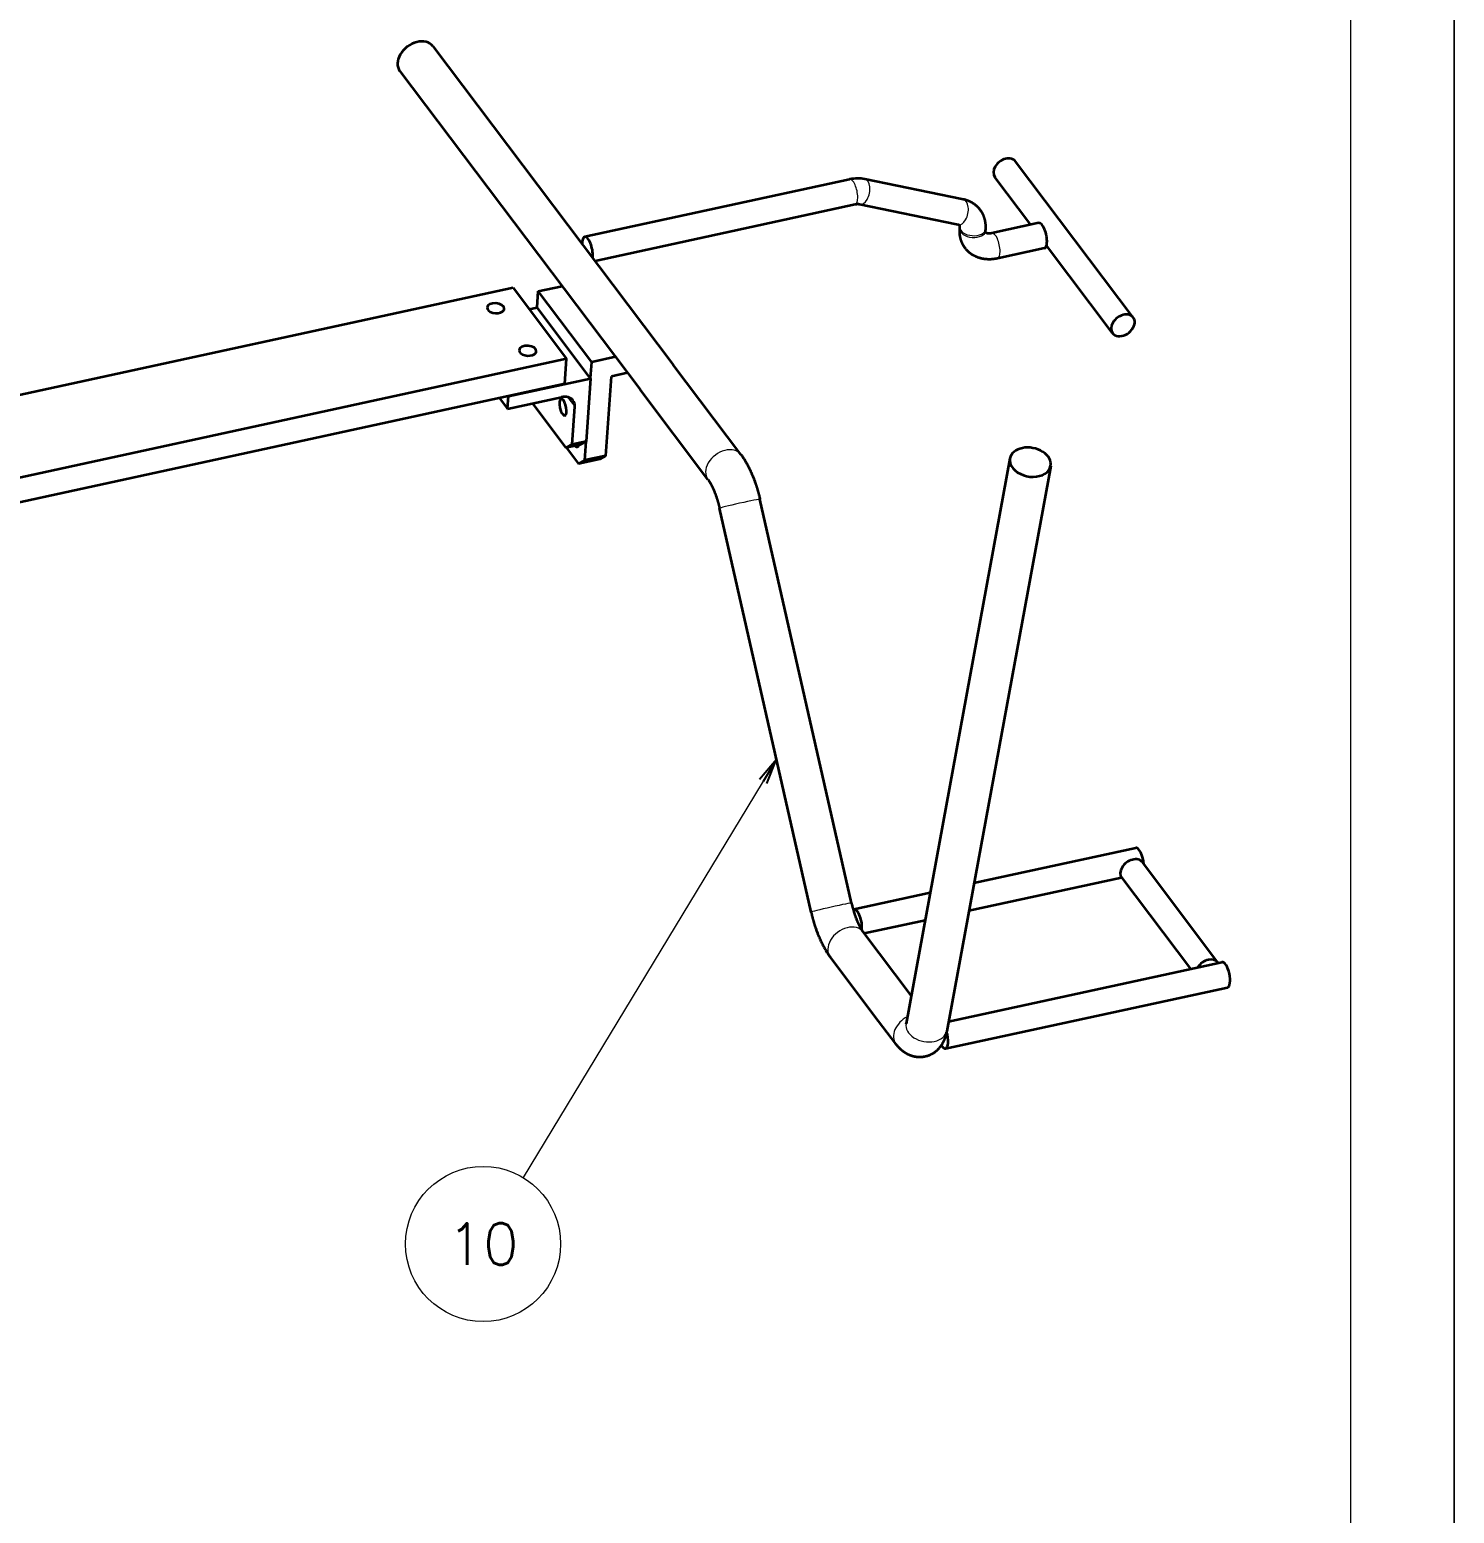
# Model space of a CAD drawing. Header units: millimetres. Extents: x 1333 to 106363, y -60675 to -5704.
# Drawn here: x 4635.2 to 4910.6, y -60284.1 to -59997.3 of the extents above; entities that cross this region are included whole.
import ezdxf
from ezdxf.enums import TextEntityAlignment as Align

# ---------------------------------------------------------------- set-up
doc = ezdxf.new("R2010")
doc.units = ezdxf.units.MM
doc.header["$LTSCALE"] = 0.5
for name, color, linetype, lineweight in [('DIM', 3, 'Continuous', 13), ('图框', 7, 'Continuous', 18), ('标注线', 3, 'Continuous', 18), ('粗实线', 7, 'Continuous', 35)]:
    doc.layers.add(name, color=color, linetype=linetype, lineweight=lineweight)
doc.layers.add('打印', color=7, linetype='Continuous', lineweight=15, plot=False)
doc.layers.add('打印-禁用', color=7, linetype='Continuous', lineweight=15, plot=False)
doc.styles.add('DIM', font='romans.shx', dxfattribs={"width": 0.8, "bigfont": 'bigfont.shx'})
doc.dimstyles.new('DEH 1-2$7', dxfattribs={"dimscale": 2, "dimtxt": 3.5, "dimasz": 2.5, "dimexe": 1, "dimexo": 0.625, "dimgap": 1.2, "dimtad": 1, "dimdsep": 46, "dimtxsty": 'DIM', "dimblk": 'OPEN', "dimcen": 0, "dimclrd": 8, "dimclre": 8, "dimclrt": 2, "dimazin": 2, "dimtfac": 0.5, "dimtmove": 0, "dimatfit": 3, "dimldrblk": 'OPEN', "dimfxl": 1, "dimtolj": 2, "dimlwd": 13, "dimlwe": 13, "dimarcsym": 1})

# ---------------------------------------------------------------- blocks, each defined once
blk = doc.blocks.new('GZDEH零件A3图框V01版')
at = {"layer": '图框', "linetype": 'Continuous'}
blk.add_line((3272.49, -1832.961), (3272.49, -1554.461), dxfattribs=at)
at = {"layer": '打印-禁用', "linetype": 'Continuous'}
blk.add_line((3277.49, -1846.461), (3277.49, -1549.461), dxfattribs=at)
blk = doc.blocks.new('DEH A3')
at = {"layer": '图框'}
blk.add_blockref('GZDEH零件A3图框V01版', (-2857.49, 1846.461), dxfattribs=at)
blk = doc.blocks.new('WGRGRGW')
at = {"color": 7, "lineweight": 13, "ltscale": 0.116882}
blk.add_line((-25971.92, -50501.7), (-25970.51, -50503.56), dxfattribs=at)
at = {"color": 7, "lineweight": 13}
for centre, major_axis, ratio, start_param, end_param in [((-25916.83, -50462.05), (-0.53, 2.44), 0.368436, 3.141635, 6.283228), ((-25914.93, -50462.01), (0.5, 2.45), 0.579016, 3.141654, 6.283247), ((-25895.9, -50465.94), (0.5, 2.45), 0.579016, 3.141654, 6.283247), ((-25893.56, -50469.39), (2.49, -0.18), 0.579956, 3.141527, 6.283119), ((-25893.54, -50469.05), (2.49, -0.18), 0.579956, 3.141527, 6.283119), ((-25889.31, -50472.47), (-0.53, 2.44), 0.368436, 3.141635, 6.283228), ((-25941.57, -50515.23), (3.19, 2.41), 0.726572, 0.000037, 3.14163), ((-25938.61, -50522.33), (3.9, 0.88), 0.022759, 6.283109, 9.424701), ((-25920.91, -50600.42), (3.9, 0.88), 0.022759, 6.283109, 9.424701), ((-25917.94, -50607.53), (3.19, 2.41), 0.726572, 0.000037, 3.14163), ((-25905.25, -50624.35), (3.19, 2.41), 0.726572, 1.335414, 3.141492), ((-25902.52, -50623.56), (-3.93, 0.72), 0.697313, 0.000118, 3.141711)]:
    blk.add_ellipse(centre, major_axis=major_axis, ratio=ratio, start_param=start_param, end_param=end_param, dxfattribs=at)
at = {"layer": '粗实线'}
for p, q in [((-25997.94, -50433.87), (-25951.48, -50495.46)), ((-26004.33, -50438.68), (-25957.86, -50500.27)), ((-25862.51, -50486.32), (-25885.27, -50456.16)), ((-25917.36, -50459.61), (-25968.59, -50470.74)), ((-25895.66, -50463.43), (-25914.43, -50459.57)), ((-25882.31, -50468.39), (-25889.27, -50459.17)), ((-25916.3, -50464.49), (-25966.59, -50475.42)), ((-25896.67, -50468.33), (-25915.44, -50464.46)), ((-25866.51, -50489.33), (-25879.28, -50472.4)), ((-25982.43, -50480.6), (-26298.12, -50549.17)), ((-25982.43, -50480.6), (-25972.08, -50494.31)), ((-25967.22, -50494.95), (-25977.56, -50481.24)), ((-25967.44, -50498.1), (-25977.78, -50484.39)), ((-25972.08, -50494.31), (-26287.77, -50562.89)), ((-25964.5, -50513.04), (-25963.4, -50497.72)), ((-25938.38, -50512.82), (-25951.48, -50495.46)), ((-25972.43, -50499.18), (-26288.12, -50567.76)), ((-25983.33, -50501.55), (-25967.44, -50498.1)), ((-25967.44, -50498.1), (-25968.32, -50510.29)), ((-25944.76, -50517.64), (-25957.86, -50500.27)), ((-25983.51, -50503.99), (-25973.06, -50501.72)), ((-25978.71, -50502.95), (-25972.22, -50511.54)), ((-25886.35, -50513.58), (-25906.45, -50622.84)), ((-25878.48, -50515.02), (-25898.58, -50624.29)), ((-25924.81, -50601.31), (-25942.51, -50523.22)), ((-25917, -50599.54), (-25934.71, -50521.45)), ((-25893.32, -50595.66), (-25862.04, -50588.86)), ((-25846.14, -50611.03), (-25860.75, -50591.66)), ((-25894.3, -50600.99), (-25864.8, -50594.58)), ((-25864.74, -50594.68), (-25851.45, -50612.29)), ((-25916.54, -50600.7), (-25901.79, -50597.5)), ((-25914.55, -50605.39), (-25902.77, -50602.83)), ((-25905.46, -50617.44), (-25914.75, -50605.12)), ((-25911.75, -50622.39), (-25921.14, -50609.94)), ((-25898.24, -50622.45), (-25845.36, -50610.97)), ((-25898.81, -50627.69), (-25844.3, -50615.85))]:
    blk.add_line(p, q, dxfattribs=at)
at = {"layer": '粗实线', "ltscale": 0.013959}
for p, q in [((-25895.39, -50463.49), (-25895.66, -50463.43)), ((-25896.4, -50468.39), (-25896.67, -50468.33))]:
    blk.add_line(p, q, dxfattribs=at)
at = {"layer": '粗实线', "ltscale": 0.017261}
for p, q in [((-25896.06, -50469.21), (-25896.03, -50468.87)), ((-25891.07, -50469.57), (-25891.04, -50469.23))]:
    blk.add_line(p, q, dxfattribs=at)
at = {"layer": '粗实线', "ltscale": 0.464827}
for p, q in [((-25880.76, -50468.05), (-25889.85, -50470.03)), ((-25879.7, -50472.94), (-25888.78, -50474.91))]:
    blk.add_line(p, q, dxfattribs=at)
at = {"layer": '粗实线', "ltscale": 0.234833}
for p, q in [((-25977.56, -50481.24), (-25972.97, -50480.24)), ((-25962.63, -50493.96), (-25967.22, -50494.95))]:
    blk.add_line(p, q, dxfattribs=at)
at = {"layer": '粗实线', "ltscale": 0.157804}
blk.add_line((-25977.79, -50484.39), (-25977.56, -50481.24), dxfattribs=at)
at = {"layer": '粗实线', "ltscale": 0.078474}
blk.add_line((-25979.31, -50484.72), (-25977.78, -50484.39), dxfattribs=at)
at = {"layer": '粗实线', "ltscale": 0.244394}
blk.add_line((-25972.43, -50499.18), (-25972.08, -50494.31), dxfattribs=at)
at = {"layer": '粗实线', "ltscale": 0.157023}
blk.add_line((-25967.45, -50498.08), (-25967.22, -50494.95), dxfattribs=at)
at = {"layer": '粗实线', "ltscale": 0.158544}
blk.add_line((-25960.3, -50497.05), (-25963.4, -50497.72), dxfattribs=at)
at = {"layer": '粗实线', "ltscale": 0.129119}
blk.add_line((-25985.06, -50501.93), (-25983.51, -50503.99), dxfattribs=at)
at = {"layer": '粗实线', "ltscale": 0.122197}
blk.add_line((-25983.51, -50503.99), (-25983.33, -50501.55), dxfattribs=at)
at = {"layer": '粗实线', "ltscale": 0.366592}
blk.add_line((-25971.04, -50510.88), (-25970.51, -50503.56), dxfattribs=at)
at = {"layer": '粗实线', "ltscale": 0.06766}
for p, q in [((-25971.04, -50510.88), (-25972.22, -50511.54)), ((-25968.32, -50510.29), (-25969.5, -50510.95)), ((-25968.59, -50513.93), (-25969.77, -50514.59)), ((-25964.5, -50513.04), (-25965.68, -50513.7))]:
    blk.add_line(p, q, dxfattribs=at)
at = {"layer": '粗实线', "ltscale": 0.139448}
for p, q in [((-25969.5, -50510.95), (-25972.22, -50511.54)), ((-25968.32, -50510.29), (-25971.04, -50510.88))]:
    blk.add_line(p, q, dxfattribs=at)
at = {"layer": '粗实线', "ltscale": 0.192854}
blk.add_line((-25972.09, -50511.51), (-25969.77, -50514.59), dxfattribs=at)
at = {"layer": '粗实线', "ltscale": 0.182318}
blk.add_line((-25968.59, -50513.93), (-25968.33, -50510.29), dxfattribs=at)
at = {"layer": '粗实线', "ltscale": 0.209172}
for p, q in [((-25965.68, -50513.7), (-25969.77, -50514.59)), ((-25964.5, -50513.04), (-25968.59, -50513.93))]:
    blk.add_line(p, q, dxfattribs=at)
at = {"layer": '粗实线', "ltscale": 0.274044}
blk.add_line((-25908.44, -50626.76), (-25911.75, -50622.39), dxfattribs=at)
at = {"layer": '粗实线'}
blk.add_arc((-25907.59, -50622.64), 1.16, 344.7405, 350.1776, dxfattribs=at)
for centre, major_axis, ratio, start_param, end_param in [((-26001.14, -50436.27), (-3.19, -2.41), 0.726572, 3.141492, 6.283085), ((-25887.27, -50457.66), (2, 1.51), 0.726572, 6.283085, 9.424678), ((-25917.29, -50466.74), (5.71, 5.66), 0.809468, 0.493143, 0.903628), ((-25880.23, -50470.5), (-0.53, 2.44), 0.368436, 4.038741, 6.283228), ((-25968.06, -50473.18), (0.53, -2.44), 0.368436, 3.141635, 4.173841), ((-25968.06, -50473.18), (0.53, -2.44), 0.368436, 0.897149, 3.141635), ((-25880.23, -50470.5), (-0.53, 2.44), 0.368436, 3.141635, 4.038741), ((-25968.06, -50473.18), (0.53, -2.44), 0.368436, 0.762049, 0.897149), ((-25985.81, -50484.52), (1.66, -0.12), 0.579956, 0.000066, 3.141658), ((-25985.81, -50484.52), (1.66, -0.12), 0.579956, 3.141658, 5.681691), ((-25985.81, -50484.52), (1.66, -0.12), 0.579956, 5.681691, 6.283251), ((-25864.51, -50487.83), (2, 1.51), 0.726572, 6.283085, 9.424678), ((-25864.51, -50487.83), (2, 1.51), 0.726572, 5.717225, 6.283085), ((-25864.51, -50487.83), (2, 1.51), 0.726572, 3.141492, 5.717225), ((-25979.6, -50492.75), (1.66, -0.12), 0.579956, 0.000066, 3.141658), ((-25979.6, -50492.75), (1.66, -0.12), 0.579956, 3.141658, 5.681691), ((-25979.6, -50492.75), (1.66, -0.12), 0.579956, 5.681691, 6.283251), ((-25972.79, -50503.67), (-0.35, 1.62), 0.368436, 6.283159, 9.424751), ((-25972.79, -50503.67), (-0.35, 1.62), 0.368436, 3.538741, 6.283159), ((-25973.24, -50504.16), (2.39, 1.81), 0.726572, 6.283085, 7.288022), ((-25973.24, -50504.16), (2.39, 1.81), 0.726572, 5.717225, 6.283085), ((-25972.79, -50503.67), (-0.35, 1.62), 0.368436, 3.141566, 3.538741), ((-25970.51, -50509.15), (-0.48, 2.2), 0.368436, 2.633118, 3.141635), ((-25970.51, -50509.15), (-0.48, 2.2), 0.368436, 3.141635, 3.649667), ((-25882.42, -50514.3), (3.93, -0.72), 0.697313, 0.000118, 3.141711), ((-25882.42, -50514.3), (3.93, -0.72), 0.697313, 3.141711, 3.681463), ((-25882.42, -50514.3), (3.93, -0.72), 0.697313, 3.681463, 6.283304), ((-25861.51, -50591.31), (0.53, -2.44), 0.368436, 1.192194, 3.141635), ((-25862.74, -50593.17), (-2, -1.51), 0.726572, 3.141492, 6.283085), ((-25916.01, -50603.15), (0.53, -2.44), 0.368436, 3.141635, 3.311244), ((-25916.01, -50603.15), (0.53, -2.44), 0.368436, 0.77507, 3.141635), ((-25848.13, -50612.53), (2, 1.51), 0.726572, 1.004836, 2.073498), ((-25848.13, -50612.53), (2, 1.51), 0.726572, 6.283085, 7.288022), ((-25848.13, -50612.53), (2, 1.51), 0.726572, 6.219607, 6.283085), ((-25844.83, -50613.41), (0.53, -2.44), 0.368436, 0.000043, 3.141635), ((-25899.34, -50625.25), (0.53, -2.44), 0.368436, 5.457214, 6.283228), ((-25899.34, -50625.25), (0.53, -2.44), 0.368436, 0.000043, 1.835568)]:
    blk.add_ellipse(centre, major_axis=major_axis, ratio=ratio, start_param=start_param, end_param=end_param, dxfattribs=at)
for points, knots in [([(-25891.04, -50469.23), (-25891.04, -50469.19), (-25891.04, -50469.11), (-25891.03, -50468.99), (-25891.03, -50468.87), (-25891.03, -50468.74), (-25891.03, -50468.62), (-25891.04, -50468.5), (-25891.04, -50468.38), (-25891.05, -50468.26), (-25891.07, -50468.13), (-25891.08, -50468.01), (-25891.1, -50467.9), (-25891.11, -50467.82), (-25891.13, -50467.73), (-25891.14, -50467.64), (-25891.16, -50467.55), (-25891.18, -50467.47), (-25891.2, -50467.38), (-25891.23, -50467.29), (-25891.25, -50467.19), (-25891.29, -50467.09), (-25891.32, -50466.99), (-25891.36, -50466.88), (-25891.4, -50466.75), (-25891.46, -50466.62), (-25891.51, -50466.49), (-25891.57, -50466.37), (-25891.63, -50466.26), (-25891.69, -50466.15), (-25891.74, -50466.05), (-25891.81, -50465.94), (-25891.87, -50465.83), (-25891.95, -50465.72), (-25892.02, -50465.62), (-25892.1, -50465.51), (-25892.18, -50465.41), (-25892.26, -50465.31), (-25892.34, -50465.22), (-25892.42, -50465.13), (-25892.51, -50465.04), (-25892.6, -50464.95), (-25892.69, -50464.86), (-25892.78, -50464.77), (-25892.88, -50464.69), (-25892.99, -50464.6), (-25893.1, -50464.51), (-25893.2, -50464.44), (-25893.3, -50464.37), (-25893.39, -50464.31), (-25893.48, -50464.25), (-25893.57, -50464.19), (-25893.65, -50464.14), (-25893.73, -50464.1), (-25893.8, -50464.06), (-25893.88, -50464.02), (-25893.96, -50463.98), (-25894.04, -50463.94), (-25894.12, -50463.9), (-25894.21, -50463.86), (-25894.33, -50463.81), (-25894.45, -50463.76), (-25894.57, -50463.72), (-25894.69, -50463.68), (-25894.8, -50463.64), (-25894.92, -50463.6), (-25895.04, -50463.57), (-25895.15, -50463.54), (-25895.27, -50463.51), (-25895.35, -50463.5), (-25895.39, -50463.49)], [0, 0, 0, 0, 0.243577, 0.486701, 0.729706, 0.972511, 1.215233, 1.457543, 1.699874, 1.941817, 2.210147, 2.478036, 2.657022, 2.835826, 3.014656, 3.193315, 3.371995, 3.550515, 3.729047, 3.90743, 4.120142, 4.332661, 4.5452, 4.757567, 5.042503, 5.327177, 5.611883, 5.89638, 6.136918, 6.377341, 6.617776, 6.858126, 7.118646, 7.379107, 7.639528, 7.899931, 8.15134, 8.402769, 8.654237, 8.905759, 9.155062, 9.404455, 9.653835, 9.90334, 10.178889, 10.454638, 10.730355, 11.006319, 11.22754, 11.448947, 11.670332, 11.891927, 12.06589, 12.239996, 12.414089, 12.588336, 12.762562, 12.936952, 13.111316, 13.285854, 13.571354, 13.857101, 14.098991, 14.34127, 14.58353, 14.826202, 15.068958, 15.311915, 15.55499, 15.798518, 15.798518, 15.798518, 15.798518]), ([(-25915.44, -50464.46), (-25915.44, -50464.46), (-25915.45, -50464.46), (-25915.47, -50464.46), (-25915.49, -50464.45), (-25915.51, -50464.45), (-25915.52, -50464.45), (-25915.54, -50464.45), (-25915.56, -50464.44), (-25915.58, -50464.44), (-25915.6, -50464.44), (-25915.63, -50464.44), (-25915.65, -50464.44), (-25915.67, -50464.43), (-25915.7, -50464.43), (-25915.72, -50464.43), (-25915.75, -50464.43), (-25915.78, -50464.43), (-25915.8, -50464.43), (-25915.83, -50464.43), (-25915.86, -50464.43), (-25915.89, -50464.44), (-25915.92, -50464.44), (-25915.95, -50464.44), (-25915.98, -50464.44), (-25916.01, -50464.45), (-25916.04, -50464.45), (-25916.07, -50464.45), (-25916.1, -50464.46), (-25916.13, -50464.46), (-25916.16, -50464.47), (-25916.2, -50464.47), (-25916.23, -50464.48), (-25916.26, -50464.49), (-25916.28, -50464.49), (-25916.3, -50464.49)], [0, 0, 0, 0, 0.03119, 0.065362, 0.100101, 0.136189, 0.172853, 0.21086, 0.24945, 0.28935, 0.329837, 0.376176, 0.423234, 0.471869, 0.521226, 0.572162, 0.62382, 0.677088, 0.731074, 0.787645, 0.844961, 0.903909, 0.963595, 1.021125, 1.079302, 1.138755, 1.198845, 1.261761, 1.325329, 1.390124, 1.455558, 1.522222, 1.58951, 1.65793, 1.726959, 1.726959, 1.726959, 1.726959]), ([(-25896.03, -50468.87), (-25896.03, -50468.86), (-25896.03, -50468.85), (-25896.03, -50468.82), (-25896.03, -50468.8), (-25896.03, -50468.78), (-25896.03, -50468.76), (-25896.03, -50468.74), (-25896.03, -50468.73), (-25896.03, -50468.71), (-25896.03, -50468.69), (-25896.04, -50468.68), (-25896.04, -50468.67), (-25896.04, -50468.66), (-25896.04, -50468.65), (-25896.04, -50468.64), (-25896.04, -50468.63), (-25896.05, -50468.62), (-25896.05, -50468.62), (-25896.05, -50468.61), (-25896.05, -50468.6), (-25896.05, -50468.6), (-25896.06, -50468.59), (-25896.06, -50468.58), (-25896.06, -50468.58), (-25896.06, -50468.57), (-25896.07, -50468.56), (-25896.07, -50468.56), (-25896.07, -50468.55), (-25896.07, -50468.55), (-25896.07, -50468.55), (-25896.08, -50468.54), (-25896.08, -50468.54), (-25896.08, -50468.54), (-25896.08, -50468.53), (-25896.09, -50468.53), (-25896.09, -50468.53), (-25896.09, -50468.52), (-25896.09, -50468.52), (-25896.09, -50468.52), (-25896.1, -50468.52), (-25896.1, -50468.51), (-25896.1, -50468.51), (-25896.11, -50468.51), (-25896.11, -50468.5), (-25896.12, -50468.5), (-25896.12, -50468.49), (-25896.13, -50468.49), (-25896.13, -50468.49), (-25896.14, -50468.48), (-25896.15, -50468.48), (-25896.15, -50468.47), (-25896.16, -50468.47), (-25896.17, -50468.47), (-25896.17, -50468.46), (-25896.18, -50468.46), (-25896.19, -50468.45), (-25896.2, -50468.45), (-25896.2, -50468.45), (-25896.22, -50468.44), (-25896.23, -50468.44), (-25896.25, -50468.43), (-25896.26, -50468.42), (-25896.28, -50468.42), (-25896.3, -50468.41), (-25896.31, -50468.41), (-25896.33, -50468.4), (-25896.36, -50468.4), (-25896.38, -50468.39), (-25896.39, -50468.39), (-25896.4, -50468.39)], [0, 0, 0, 0, 0.046219, 0.091241, 0.133912, 0.174574, 0.212827, 0.249971, 0.284422, 0.317818, 0.351565, 0.384089, 0.404154, 0.423707, 0.441909, 0.459625, 0.476073, 0.492065, 0.506898, 0.521308, 0.536936, 0.552011, 0.565662, 0.578818, 0.594449, 0.609313, 0.622214, 0.634496, 0.643625, 0.652411, 0.660357, 0.668053, 0.67563, 0.68303, 0.690313, 0.697539, 0.704521, 0.711561, 0.718715, 0.726036, 0.734032, 0.7423, 0.751489, 0.761053, 0.773057, 0.785648, 0.800099, 0.815271, 0.829005, 0.843279, 0.859112, 0.875549, 0.889735, 0.904326, 0.920029, 0.936165, 0.953512, 0.97132, 0.990417, 1.010001, 1.044254, 1.08092, 1.114576, 1.149291, 1.186702, 1.225226, 1.266161, 1.309109, 1.354415, 1.40092, 1.40092, 1.40092, 1.40092]), ([(-25888.78, -50474.91), (-25888.82, -50474.92), (-25888.9, -50474.94), (-25889.02, -50474.96), (-25889.14, -50474.98), (-25889.26, -50475), (-25889.38, -50475.02), (-25889.5, -50475.03), (-25889.62, -50475.05), (-25889.74, -50475.06), (-25889.86, -50475.07), (-25889.97, -50475.08), (-25890.07, -50475.08), (-25890.18, -50475.09), (-25890.28, -50475.09), (-25890.39, -50475.09), (-25890.49, -50475.09), (-25890.59, -50475.08), (-25890.7, -50475.08), (-25890.82, -50475.07), (-25890.94, -50475.07), (-25891.06, -50475.05), (-25891.18, -50475.04), (-25891.3, -50475.03), (-25891.42, -50475.01), (-25891.54, -50474.99), (-25891.66, -50474.97), (-25891.78, -50474.94), (-25891.9, -50474.91), (-25892.02, -50474.88), (-25892.13, -50474.85), (-25892.25, -50474.82), (-25892.37, -50474.78), (-25892.48, -50474.74), (-25892.59, -50474.71), (-25892.68, -50474.67), (-25892.75, -50474.64), (-25892.83, -50474.61), (-25892.91, -50474.58), (-25892.98, -50474.54), (-25893.06, -50474.51), (-25893.13, -50474.47), (-25893.2, -50474.43), (-25893.28, -50474.4), (-25893.35, -50474.36), (-25893.42, -50474.32), (-25893.5, -50474.27), (-25893.59, -50474.21), (-25893.7, -50474.15), (-25893.8, -50474.08), (-25893.9, -50474.01), (-25894, -50473.93), (-25894.1, -50473.86), (-25894.2, -50473.77), (-25894.3, -50473.69), (-25894.4, -50473.6), (-25894.49, -50473.51), (-25894.59, -50473.41), (-25894.68, -50473.32), (-25894.76, -50473.23), (-25894.84, -50473.14), (-25894.91, -50473.05), (-25894.99, -50472.95), (-25895.07, -50472.84), (-25895.15, -50472.73), (-25895.22, -50472.62), (-25895.29, -50472.51), (-25895.35, -50472.4), (-25895.41, -50472.3), (-25895.47, -50472.2), (-25895.52, -50472.09), (-25895.58, -50471.96), (-25895.64, -50471.83), (-25895.7, -50471.69), (-25895.74, -50471.57), (-25895.78, -50471.46), (-25895.81, -50471.36), (-25895.84, -50471.26), (-25895.87, -50471.17), (-25895.9, -50471.07), (-25895.92, -50470.99), (-25895.94, -50470.9), (-25895.96, -50470.81), (-25895.97, -50470.72), (-25895.99, -50470.63), (-25896.01, -50470.54), (-25896.02, -50470.44), (-25896.04, -50470.32), (-25896.05, -50470.19), (-25896.06, -50470.07), (-25896.07, -50469.95), (-25896.07, -50469.82), (-25896.07, -50469.7), (-25896.07, -50469.58), (-25896.07, -50469.46), (-25896.06, -50469.34), (-25896.06, -50469.25), (-25896.06, -50469.21)], [0, 0, 0, 0, 0.241886, 0.483317, 0.724625, 0.965464, 1.206207, 1.446471, 1.686639, 1.926319, 2.18628, 2.395513, 2.604368, 2.813192, 3.02164, 3.230052, 3.438087, 3.646102, 3.853745, 4.096637, 4.339282, 4.581669, 4.823805, 5.065694, 5.307344, 5.54876, 5.789955, 6.03489, 6.279611, 6.524116, 6.768414, 7.012511, 7.256415, 7.500225, 7.743635, 7.910504, 8.077198, 8.243899, 8.410432, 8.574572, 8.738556, 8.902565, 9.066428, 9.230309, 9.394053, 9.557811, 9.72144, 9.963805, 10.205916, 10.448057, 10.689974, 10.948455, 11.206719, 11.465013, 11.723128, 11.990108, 12.256939, 12.523789, 12.790534, 13.028028, 13.265472, 13.50288, 13.740269, 14.014693, 14.289135, 14.563618, 14.838166, 15.068046, 15.298003, 15.527951, 15.758002, 16.052962, 16.348145, 16.643295, 16.938725, 17.144188, 17.349811, 17.555417, 17.761202, 17.943032, 18.125016, 18.306988, 18.489126, 18.671241, 18.853535, 19.035801, 19.218257, 19.479328, 19.740817, 19.984457, 20.22849, 20.472616, 20.716931, 20.961444, 21.20616, 21.450996, 21.696291, 21.696291, 21.696291, 21.696291]), ([(-25889.85, -50470.03), (-25889.86, -50470.03), (-25889.89, -50470.04), (-25889.93, -50470.04), (-25889.98, -50470.05), (-25890.02, -50470.06), (-25890.06, -50470.06), (-25890.1, -50470.07), (-25890.14, -50470.07), (-25890.18, -50470.08), (-25890.22, -50470.08), (-25890.26, -50470.08), (-25890.29, -50470.09), (-25890.32, -50470.09), (-25890.35, -50470.09), (-25890.38, -50470.09), (-25890.41, -50470.09), (-25890.44, -50470.09), (-25890.47, -50470.09), (-25890.5, -50470.08), (-25890.53, -50470.08), (-25890.56, -50470.08), (-25890.59, -50470.08), (-25890.62, -50470.07), (-25890.64, -50470.07), (-25890.67, -50470.06), (-25890.69, -50470.06), (-25890.71, -50470.05), (-25890.74, -50470.05), (-25890.76, -50470.04), (-25890.78, -50470.04), (-25890.8, -50470.03), (-25890.82, -50470.03), (-25890.83, -50470.02), (-25890.85, -50470.02), (-25890.86, -50470.01), (-25890.87, -50470.01), (-25890.88, -50470), (-25890.89, -50470), (-25890.9, -50470), (-25890.91, -50469.99), (-25890.91, -50469.99), (-25890.92, -50469.99), (-25890.93, -50469.98), (-25890.93, -50469.98), (-25890.94, -50469.97), (-25890.95, -50469.97), (-25890.95, -50469.97), (-25890.96, -50469.96), (-25890.97, -50469.96), (-25890.97, -50469.95), (-25890.98, -50469.95), (-25890.98, -50469.94), (-25890.99, -50469.94), (-25890.99, -50469.94), (-25891, -50469.93), (-25891, -50469.93), (-25891, -50469.93), (-25891.01, -50469.92), (-25891.01, -50469.92), (-25891.01, -50469.92), (-25891.01, -50469.92), (-25891.02, -50469.91), (-25891.02, -50469.91), (-25891.02, -50469.91), (-25891.02, -50469.9), (-25891.02, -50469.9), (-25891.03, -50469.9), (-25891.03, -50469.89), (-25891.03, -50469.89), (-25891.03, -50469.89), (-25891.04, -50469.88), (-25891.04, -50469.87), (-25891.04, -50469.87), (-25891.04, -50469.86), (-25891.05, -50469.85), (-25891.05, -50469.85), (-25891.05, -50469.84), (-25891.05, -50469.83), (-25891.05, -50469.83), (-25891.06, -50469.82), (-25891.06, -50469.81), (-25891.06, -50469.8), (-25891.06, -50469.79), (-25891.06, -50469.79), (-25891.06, -50469.78), (-25891.07, -50469.76), (-25891.07, -50469.75), (-25891.07, -50469.73), (-25891.07, -50469.72), (-25891.07, -50469.7), (-25891.07, -50469.68), (-25891.07, -50469.66), (-25891.07, -50469.64), (-25891.07, -50469.62), (-25891.07, -50469.6), (-25891.07, -50469.58), (-25891.07, -50469.57)], [0, 0, 0, 0, 0.090236, 0.179423, 0.266605, 0.352701, 0.436639, 0.519458, 0.600044, 0.679484, 0.76322, 0.829072, 0.894025, 0.957042, 1.019149, 1.079314, 1.138562, 1.195801, 1.252121, 1.315939, 1.377681, 1.437387, 1.49505, 1.550668, 1.604239, 1.655767, 1.705236, 1.753485, 1.79963, 1.843708, 1.885741, 1.92575, 1.963764, 1.999458, 2.034069, 2.056099, 2.077643, 2.097989, 2.117869, 2.136325, 2.154349, 2.171227, 2.187696, 2.203087, 2.21809, 2.232093, 2.245731, 2.26411, 2.281758, 2.297504, 2.312602, 2.326874, 2.340508, 2.352479, 2.363923, 2.374358, 2.38435, 2.393251, 2.401837, 2.408757, 2.415526, 2.422188, 2.42879, 2.436398, 2.444059, 2.451842, 2.45982, 2.467165, 2.474737, 2.483059, 2.491689, 2.504289, 2.517545, 2.532889, 2.549055, 2.561761, 2.574929, 2.589421, 2.604427, 2.619006, 2.634024, 2.65024, 2.666926, 2.684929, 2.703435, 2.723343, 2.743784, 2.775438, 2.808252, 2.841787, 2.87639, 2.913294, 2.95218, 2.993079, 3.036015, 3.081337, 3.127872, 3.127872, 3.127872, 3.127872]), ([(-25938.38, -50512.82), (-25938.34, -50512.87), (-25938.27, -50512.96), (-25938.14, -50513.14), (-25938, -50513.34), (-25937.85, -50513.56), (-25937.7, -50513.8), (-25937.57, -50514.01), (-25937.46, -50514.19), (-25937.37, -50514.35), (-25937.27, -50514.51), (-25937.18, -50514.68), (-25937.09, -50514.84), (-25937, -50515.01), (-25936.92, -50515.18), (-25936.83, -50515.35), (-25936.74, -50515.52), (-25936.66, -50515.7), (-25936.58, -50515.87), (-25936.5, -50516.05), (-25936.42, -50516.23), (-25936.34, -50516.41), (-25936.26, -50516.59), (-25936.18, -50516.77), (-25936.1, -50516.97), (-25936.01, -50517.19), (-25935.91, -50517.44), (-25935.81, -50517.71), (-25935.71, -50517.99), (-25935.62, -50518.24), (-25935.55, -50518.46), (-25935.48, -50518.66), (-25935.42, -50518.85), (-25935.36, -50519.05), (-25935.29, -50519.24), (-25935.23, -50519.44), (-25935.18, -50519.64), (-25935.12, -50519.84), (-25935.06, -50520.04), (-25935.01, -50520.24), (-25934.95, -50520.44), (-25934.9, -50520.64), (-25934.85, -50520.84), (-25934.8, -50521.04), (-25934.75, -50521.24), (-25934.72, -50521.38), (-25934.71, -50521.45)], [0, 0, 0, 0, 0.36195, 0.724978, 1.271338, 1.821003, 2.37426, 2.931411, 3.301574, 3.673604, 4.047427, 4.423066, 4.800536, 5.179853, 5.561022, 5.943922, 6.327184, 6.712146, 7.098597, 7.487474, 7.877518, 8.269863, 8.663365, 9.059039, 9.48835, 9.919388, 10.502666, 11.088979, 11.678254, 12.27038, 12.677258, 13.085547, 13.494742, 13.90518, 14.316402, 14.7287, 15.141702, 15.555604, 15.96982, 16.384776, 16.800204, 17.216191, 17.632512, 18.049217, 18.466143, 18.883266, 18.883266, 18.883266, 18.883266]), ([(-25944.76, -50517.64), (-25944.75, -50517.66), (-25944.72, -50517.69), (-25944.67, -50517.76), (-25944.61, -50517.85), (-25944.54, -50517.95), (-25944.47, -50518.07), (-25944.4, -50518.17), (-25944.34, -50518.27), (-25944.29, -50518.35), (-25944.24, -50518.44), (-25944.19, -50518.54), (-25944.14, -50518.63), (-25944.09, -50518.73), (-25944.04, -50518.83), (-25943.98, -50518.93), (-25943.93, -50519.04), (-25943.88, -50519.15), (-25943.83, -50519.26), (-25943.77, -50519.37), (-25943.72, -50519.49), (-25943.67, -50519.6), (-25943.62, -50519.72), (-25943.57, -50519.85), (-25943.51, -50519.98), (-25943.45, -50520.13), (-25943.38, -50520.3), (-25943.31, -50520.5), (-25943.24, -50520.69), (-25943.18, -50520.87), (-25943.12, -50521.03), (-25943.08, -50521.17), (-25943.03, -50521.31), (-25942.99, -50521.45), (-25942.94, -50521.59), (-25942.9, -50521.73), (-25942.86, -50521.88), (-25942.81, -50522.02), (-25942.77, -50522.17), (-25942.73, -50522.32), (-25942.69, -50522.47), (-25942.65, -50522.62), (-25942.62, -50522.76), (-25942.58, -50522.91), (-25942.54, -50523.07), (-25942.52, -50523.17), (-25942.51, -50523.22)], [0, 0, 0, 0, 0.139216, 0.286506, 0.52087, 0.77153, 1.037721, 1.318626, 1.512359, 1.711966, 1.917424, 2.128555, 2.345187, 2.567149, 2.794271, 3.026566, 3.262266, 3.50277, 3.748197, 3.997035, 4.250882, 4.507945, 4.769643, 5.034354, 5.324735, 5.619276, 6.021433, 6.430125, 6.844786, 7.264894, 7.555865, 7.848747, 8.144006, 8.440954, 8.739991, 9.040486, 9.342717, 9.64618, 9.950992, 10.25679, 10.563696, 10.871357, 11.179842, 11.488845, 11.798349, 12.108142, 12.108142, 12.108142, 12.108142]), ([(-25924.81, -50601.31), (-25924.79, -50601.38), (-25924.76, -50601.51), (-25924.71, -50601.71), (-25924.66, -50601.92), (-25924.61, -50602.12), (-25924.56, -50602.32), (-25924.51, -50602.52), (-25924.45, -50602.72), (-25924.4, -50602.92), (-25924.34, -50603.12), (-25924.28, -50603.32), (-25924.22, -50603.51), (-25924.16, -50603.71), (-25924.1, -50603.91), (-25924.03, -50604.1), (-25923.97, -50604.29), (-25923.89, -50604.52), (-25923.8, -50604.77), (-25923.7, -50605.04), (-25923.6, -50605.32), (-25923.5, -50605.57), (-25923.41, -50605.79), (-25923.33, -50605.98), (-25923.25, -50606.17), (-25923.18, -50606.35), (-25923.1, -50606.53), (-25923.02, -50606.71), (-25922.94, -50606.88), (-25922.85, -50607.06), (-25922.77, -50607.23), (-25922.68, -50607.4), (-25922.6, -50607.57), (-25922.51, -50607.74), (-25922.42, -50607.91), (-25922.33, -50608.08), (-25922.24, -50608.24), (-25922.15, -50608.4), (-25922.05, -50608.56), (-25921.94, -50608.75), (-25921.81, -50608.96), (-25921.66, -50609.19), (-25921.51, -50609.42), (-25921.37, -50609.62), (-25921.25, -50609.79), (-25921.17, -50609.89), (-25921.14, -50609.94)], [0, 0, 0, 0, 0.417123, 0.834048, 1.250754, 1.667075, 2.083062, 2.49849, 2.913445, 3.327661, 3.741564, 4.154566, 4.566864, 4.978085, 5.388524, 5.797719, 6.206008, 6.612886, 7.205012, 7.794287, 8.3806, 8.963877, 9.394916, 9.824227, 10.219901, 10.613403, 11.005748, 11.395792, 11.784669, 12.17112, 12.556082, 12.939344, 13.322244, 13.703413, 14.08273, 14.4602, 14.835839, 15.209662, 15.581692, 15.951854, 16.509006, 17.062262, 17.611928, 18.158288, 18.521316, 18.883266, 18.883266, 18.883266, 18.883266]), ([(-25917, -50599.54), (-25916.99, -50599.59), (-25916.97, -50599.69), (-25916.93, -50599.84), (-25916.9, -50599.99), (-25916.86, -50600.14), (-25916.82, -50600.29), (-25916.78, -50600.44), (-25916.74, -50600.59), (-25916.7, -50600.73), (-25916.66, -50600.88), (-25916.62, -50601.02), (-25916.57, -50601.17), (-25916.53, -50601.31), (-25916.48, -50601.45), (-25916.44, -50601.59), (-25916.39, -50601.73), (-25916.34, -50601.89), (-25916.27, -50602.07), (-25916.2, -50602.26), (-25916.13, -50602.45), (-25916.06, -50602.62), (-25916, -50602.78), (-25915.95, -50602.91), (-25915.9, -50603.03), (-25915.84, -50603.15), (-25915.79, -50603.27), (-25915.74, -50603.38), (-25915.69, -50603.5), (-25915.64, -50603.61), (-25915.58, -50603.72), (-25915.53, -50603.82), (-25915.48, -50603.93), (-25915.43, -50604.03), (-25915.37, -50604.13), (-25915.32, -50604.22), (-25915.27, -50604.31), (-25915.22, -50604.4), (-25915.17, -50604.49), (-25915.11, -50604.58), (-25915.05, -50604.69), (-25914.97, -50604.8), (-25914.91, -50604.91), (-25914.84, -50604.99), (-25914.79, -50605.06), (-25914.77, -50605.1), (-25914.75, -50605.12)], [0, 0, 0, 0, 0.309794, 0.619297, 0.9283, 1.236785, 1.544446, 1.851353, 2.15715, 2.461962, 2.765425, 3.067656, 3.368152, 3.667189, 3.964137, 4.259396, 4.552278, 4.843248, 5.263356, 5.678018, 6.086709, 6.488867, 6.783407, 7.073789, 7.338499, 7.600197, 7.857261, 8.111107, 8.359946, 8.605373, 8.845877, 9.081577, 9.313871, 9.540994, 9.762955, 9.979587, 10.190718, 10.396176, 10.595783, 10.789516, 11.070421, 11.336612, 11.587272, 11.821636, 11.968927, 12.108142, 12.108142, 12.108142, 12.108142]), ([(-25898.58, -50624.29), (-25898.59, -50624.32), (-25898.6, -50624.39), (-25898.62, -50624.49), (-25898.64, -50624.6), (-25898.67, -50624.72), (-25898.7, -50624.83), (-25898.73, -50624.94), (-25898.76, -50625.05), (-25898.79, -50625.17), (-25898.82, -50625.29), (-25898.86, -50625.41), (-25898.91, -50625.55), (-25898.95, -50625.68), (-25899, -50625.81), (-25899.05, -50625.94), (-25899.1, -50626.06), (-25899.16, -50626.18), (-25899.21, -50626.3), (-25899.27, -50626.42), (-25899.34, -50626.54), (-25899.4, -50626.66), (-25899.46, -50626.77), (-25899.51, -50626.85), (-25899.56, -50626.93), (-25899.61, -50627), (-25899.65, -50627.07), (-25899.7, -50627.15), (-25899.75, -50627.22), (-25899.81, -50627.29), (-25899.86, -50627.36), (-25899.92, -50627.44), (-25899.98, -50627.51), (-25900.05, -50627.59), (-25900.11, -50627.67), (-25900.18, -50627.74), (-25900.25, -50627.81), (-25900.32, -50627.89), (-25900.39, -50627.96), (-25900.46, -50628.03), (-25900.54, -50628.1), (-25900.63, -50628.18), (-25900.72, -50628.25), (-25900.82, -50628.33), (-25900.92, -50628.4), (-25901.02, -50628.48), (-25901.12, -50628.55), (-25901.21, -50628.61), (-25901.29, -50628.65), (-25901.36, -50628.7), (-25901.44, -50628.74), (-25901.52, -50628.79), (-25901.6, -50628.83), (-25901.69, -50628.87), (-25901.77, -50628.91), (-25901.85, -50628.95), (-25901.94, -50628.99), (-25902.03, -50629.02), (-25902.11, -50629.05), (-25902.2, -50629.09), (-25902.29, -50629.12), (-25902.38, -50629.14), (-25902.46, -50629.17), (-25902.55, -50629.19), (-25902.63, -50629.21), (-25902.71, -50629.23), (-25902.79, -50629.25), (-25902.88, -50629.27), (-25902.96, -50629.29), (-25903.04, -50629.3), (-25903.13, -50629.31), (-25903.21, -50629.32), (-25903.3, -50629.33), (-25903.39, -50629.34), (-25903.48, -50629.35), (-25903.57, -50629.35), (-25903.66, -50629.36), (-25903.75, -50629.36), (-25903.84, -50629.36), (-25903.94, -50629.36), (-25904.04, -50629.35), (-25904.14, -50629.35), (-25904.26, -50629.34), (-25904.4, -50629.32), (-25904.54, -50629.3), (-25904.65, -50629.28), (-25904.75, -50629.27), (-25904.84, -50629.25), (-25904.93, -50629.23), (-25905.02, -50629.21), (-25905.11, -50629.18), (-25905.2, -50629.16), (-25905.3, -50629.13), (-25905.42, -50629.09), (-25905.54, -50629.05), (-25905.66, -50629), (-25905.78, -50628.95), (-25905.91, -50628.89), (-25906.03, -50628.84), (-25906.14, -50628.78), (-25906.24, -50628.73), (-25906.34, -50628.67), (-25906.44, -50628.62), (-25906.53, -50628.56), (-25906.63, -50628.5), (-25906.72, -50628.44), (-25906.82, -50628.37), (-25906.91, -50628.3), (-25907.01, -50628.23), (-25907.11, -50628.15), (-25907.2, -50628.08), (-25907.29, -50628), (-25907.38, -50627.93), (-25907.46, -50627.85), (-25907.55, -50627.77), (-25907.63, -50627.69), (-25907.7, -50627.62), (-25907.78, -50627.54), (-25907.86, -50627.46), (-25907.95, -50627.36), (-25908.04, -50627.26), (-25908.12, -50627.16), (-25908.21, -50627.07), (-25908.29, -50626.96), (-25908.37, -50626.86), (-25908.42, -50626.8), (-25908.44, -50626.76)], [0, 0, 0, 0, 0.183666, 0.414515, 0.645599, 0.876922, 1.10855, 1.340555, 1.573003, 1.805965, 2.039457, 2.321311, 2.604183, 2.88825, 3.173698, 3.434547, 3.696716, 3.9602, 4.225089, 4.496472, 4.769184, 5.043895, 5.320018, 5.49252, 5.664689, 5.838417, 6.011838, 6.186749, 6.361376, 6.53739, 6.713141, 6.911767, 7.110097, 7.309663, 7.508963, 7.709761, 7.910322, 8.112249, 8.313965, 8.516927, 8.719703, 8.961426, 9.203778, 9.447053, 9.690136, 9.959914, 10.229499, 10.410689, 10.591806, 10.773387, 10.954906, 11.136821, 11.318683, 11.500883, 11.683039, 11.869566, 12.056056, 12.242512, 12.428936, 12.61576, 12.802561, 12.989343, 13.176109, 13.344556, 13.512997, 13.681433, 13.849867, 14.018302, 14.186739, 14.355183, 14.523635, 14.701892, 14.880165, 15.058457, 15.236768, 15.414777, 15.592815, 15.77049, 15.948201, 16.15252, 16.356895, 16.560682, 16.764538, 17.083071, 17.400966, 17.590578, 17.780282, 17.969317, 18.158459, 18.346845, 18.535353, 18.723004, 18.910794, 19.168447, 19.425277, 19.681245, 19.936242, 20.229005, 20.520348, 20.747408, 20.973561, 21.198791, 21.423073, 21.646389, 21.868725, 22.090067, 22.310384, 22.577269, 22.81606, 23.053782, 23.290341, 23.525765, 23.76008, 23.99333, 24.225558, 24.456745, 24.652682, 24.848061, 25.110279, 25.371652, 25.63213, 25.891813, 26.150786, 26.40916, 26.667027, 26.924873, 26.924873, 26.924873, 26.924873])]:
    blk.add_open_spline(points, degree=3, knots=knots, dxfattribs=at)
blk = doc.blocks.new('SYMBOL_15_1')
at = {"layer": '标注线', "lineweight": 13}
blk.add_circle((0, 0), 7.5, dxfattribs=at)
at = {"layer": '标注线', "color": 2, "style": 'DIM'}
blk.add_attdef('000', text='', height=4, dxfattribs=at).set_placement((0, 0), align=Align.MIDDLE_CENTER)
blk = doc.blocks.new('_Open')
at = {"color": 0, "linetype": 'ByBlock', "lineweight": -2}
for p, q in [((-1, 0.167), (0, 0)), ((-1, -0.167), (0, 0)), ((0, 0), (-1, 0))]:
    blk.add_line(p, q, dxfattribs=at)

msp = doc.modelspace()

# ---------------------------------------------------------------- linework, layer by layer
at = {"layer": '打印'}
msp.add_lwpolyline([(3230.64, -59486.881), (4910.64, -59486.881), (4910.64, -60674.881), (3230.64, -60674.881)], close=True, dxfattribs=at)

# ---------------------------------------------------------------- block references
at = {"layer": 'DIM', "xscale": 2, "yscale": 2, "zscale": 2}
msp.add_blockref('SYMBOL_15_1', (4722.839, -60232.062), dxfattribs=at).add_auto_attribs({'000': '10'})
at = {"layer": '图框', "xscale": 4, "yscale": 4, "zscale": 4}
msp.add_blockref('DEH A3', (3230.64, -60674.881), dxfattribs=at)
at = {"layer": '标注线'}
msp.add_blockref('WGRGRGW', (30711.072, -9566.595), dxfattribs=at)

# ---------------------------------------------------------------- leaders
msp.add_leader([(4779.563, -60138.336), (4730.606, -60219.229)], dimstyle='DEH 1-2$7', dxfattribs=at)

doc.saveas('drawing.dxf')
